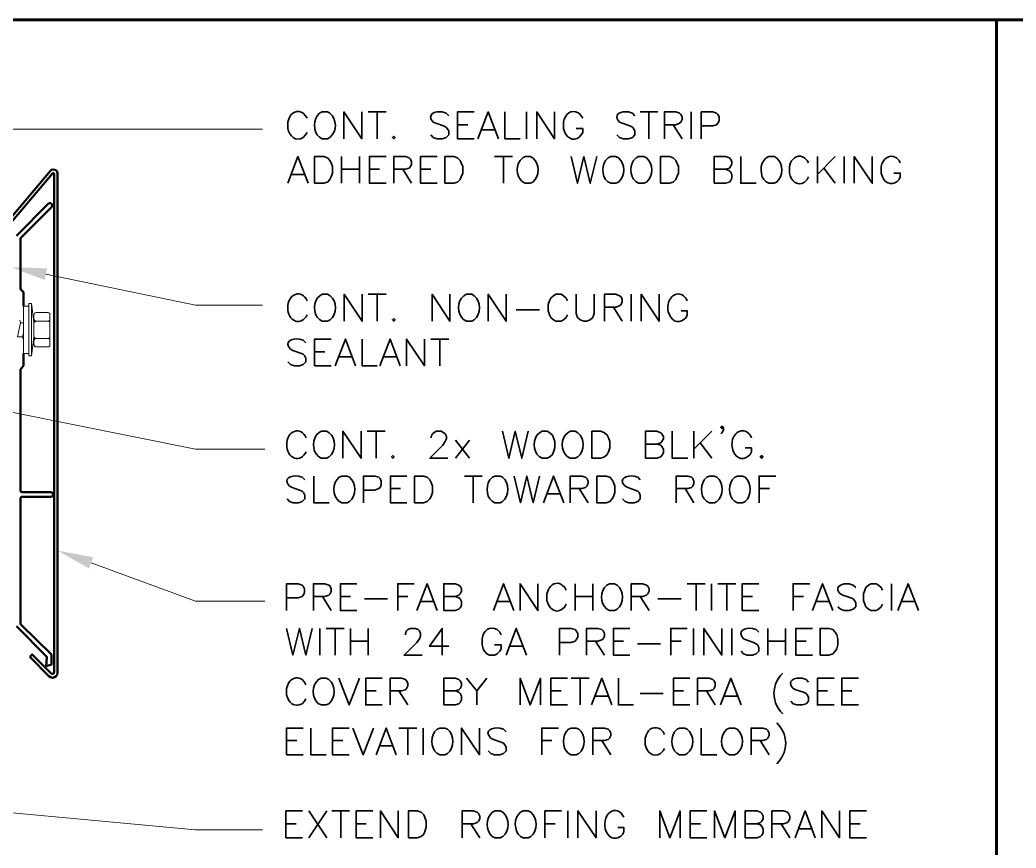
# Model space of a CAD drawing. Header units: inches. Extents: x 5 to 516, y -193 to 129.
# Drawn here: x 100.1 to 104.749, y -166.049 to -162.186 of the extents above; entities that cross this region are included whole.
import ezdxf

# ---------------------------------------------------------------- set-up
doc = ezdxf.new("R2010")
doc.units = ezdxf.units.IN
doc.header["$MEASUREMENT"] = 0
doc.layers.add('PDF8_Geometry', color=7, linetype='Continuous')
doc.layers.add('PDF8_Solid Fills', color=7, linetype='Continuous')

msp = doc.modelspace()

# ---------------------------------------------------------------- linework, layer by layer
at = {"layer": 'PDF8_Geometry', "lineweight": 60}
for points in [[(116.5799627, -192.1857845), (116.5799627, -162.1857821), (71.5799591, -162.1857821), (71.5799591, -192.1857845)], [(104.6577398, -169.6924491), (104.6577398, -162.1857821)]]:
    msp.add_lwpolyline(points, dxfattribs=at)
at = {"layer": 'PDF8_Geometry', "lineweight": 35}
for points in [[(101.4399616, -162.6446693), (101.4332949, -162.6324471), (101.4221838, -162.6202249, 0.508478841), (101.3566282, -162.6446693), (101.3499616, -162.6624471), (101.3499616, -162.6924471)], [(103.6610729, -165.2324471), (103.6499618, -165.2446693, 0.369416811), (103.6499618, -165.411336), (103.6610729, -165.4235583)], [(101.4344062, -165.2868928), (101.4277396, -165.2746705), (101.4166285, -165.2624483, 0.508362924), (101.3510729, -165.2868928), (101.3444062, -165.3046705), (101.3444062, -165.3335594)], [(103.6321841, -165.4646701), (103.6432952, -165.4768923, -0.369416811), (103.6432952, -165.643559), (103.6321841, -165.6557812)], [(103.1077394, -165.5191157), (103.1021839, -165.5068935), (103.0899617, -165.4946713, 0.508478841), (103.0244061, -165.5191157), (103.0188505, -165.5368935), (103.0188505, -165.5668935)]]:
    msp.add_lwpolyline(points, format="xyb", dxfattribs=at)
for points in [[(101.5466276, -162.620225), (101.5355165, -162.6146694), (101.511072, -162.6146694), (101.4988498, -162.620225), (101.4877387, -162.6324472)], [(101.6121836, -162.7402255), (101.6121836, -162.61467), (101.6955169, -162.7402255), (101.6955169, -162.61467)], [(101.7255168, -162.6146694), (101.8088502, -162.6146694)], [(101.7677396, -162.6146694), (101.7677396, -162.740225)], [(102.101073, -162.6324465), (102.0888507, -162.6202242), (102.071073, -162.6146687)], [(102.2199613, -162.7402255), (102.1421835, -162.7402255), (102.1421835, -162.61467), (102.2199613, -162.61467)], [(102.2377397, -162.7402255), (102.2855175, -162.61467), (102.3332953, -162.7402255)], [(102.3632947, -162.6146694), (102.3632947, -162.740225), (102.4344058, -162.740225)], [(102.4644062, -162.6146694), (102.4644062, -162.740225)], [(102.5121843, -162.7402255), (102.5121843, -162.61467), (102.5955177, -162.7402255), (102.5955177, -162.61467)], [(102.726628, -162.6446693), (102.7199613, -162.6324471), (102.7088502, -162.6202249)], [(102.9699616, -162.6324465), (102.9588505, -162.6202242), (102.9410727, -162.6146687)], [(102.9944062, -162.6146694), (103.0777395, -162.6146694)], [(103.0355167, -162.6146694), (103.0355167, -162.740225)], [(103.1077394, -162.7402255), (103.1077394, -162.61467), (103.1610728, -162.61467), (103.1788505, -162.6202255), (103.1844061, -162.6268922), (103.1910728, -162.6380033), (103.1910728, -162.6502255), (103.1844061, -162.6624477), (103.1788505, -162.6680033), (103.1610728, -162.67467), (103.1077394, -162.67467)], [(103.2321845, -162.6146694), (103.2321845, -162.740225)], [(103.2799614, -162.7402255), (103.2799614, -162.61467), (103.3332948, -162.61467), (103.3510726, -162.6202255), (103.3577392, -162.6268922), (103.3632948, -162.6380033), (103.3632948, -162.6557811), (103.3577392, -162.6680033), (103.3510726, -162.67467), (103.3332948, -162.6802255), (103.2799614, -162.6802255)], [(102.0288507, -162.6624465), (102.0410729, -162.668002), (102.0766285, -162.6802242), (102.0888507, -162.6857798), (102.0944063, -162.6924465), (102.101073, -162.7035576), (102.101073, -162.7213354), (102.0888507, -162.7335576), (102.071073, -162.7402243), (102.0477396, -162.7402243), (102.0288507, -162.7335576), (102.0177396, -162.7213354)], [(102.1421835, -162.6746692), (102.1899613, -162.6746692)], [(102.636628, -162.6624471), (102.636628, -162.6924471), (102.6432946, -162.7102249)], [(102.8988505, -162.6624465), (102.9110727, -162.668002), (102.9466283, -162.6802242), (102.9588505, -162.6857798), (102.964406, -162.6924465), (102.9699616, -162.7035576), (102.9699616, -162.7213354), (102.9588505, -162.7335576), (102.9410727, -162.7402243), (102.9166283, -162.7402243), (102.8988505, -162.7335576), (102.8866283, -162.7213354)], [(103.1488511, -162.6746692), (103.1910734, -162.7402248)], [(101.4221838, -162.7335582), (101.4332949, -162.721336), (101.4399616, -162.7102249)], [(102.2555168, -162.6980028), (102.3155168, -162.6980028)], [(102.7199613, -162.721336), (102.726628, -162.7102249), (102.726628, -162.6924471), (102.696628, -162.6924471)], [(101.511072, -162.740225), (101.5355165, -162.740225), (101.5466276, -162.7335583)], [(101.3499618, -162.9480028), (101.3977396, -162.8235583), (101.4455174, -162.9480028)], [(101.6010729, -162.8235589), (101.6010729, -162.9480033)], [(101.6844063, -162.8235589), (101.6844063, -162.9480033)], [(101.8088499, -162.9480028), (101.7310722, -162.9480028), (101.7310722, -162.8235583), (101.8088499, -162.8235583)], [(101.8444054, -162.9480028), (101.8444054, -162.8235583), (101.8988499, -162.8235583), (101.9166276, -162.8291139), (101.9221832, -162.8346694), (101.9277387, -162.8468917), (101.9277387, -162.8591139), (101.9221832, -162.870225), (101.9166276, -162.8768917), (101.8988499, -162.8824472), (101.8444054, -162.8824472)], [(102.0477393, -162.9480028), (101.9699615, -162.9480028), (101.9699615, -162.8235583), (102.0477393, -162.8235583)], [(102.3155177, -162.8235589), (102.3988511, -162.8235589)], [(102.3566283, -162.8235589), (102.3566283, -162.9480033)], [(102.4944054, -162.8291144), (102.4821831, -162.8235589), (102.4577387, -162.8235589), (102.4466276, -162.8291144), (102.4344054, -162.8413366)], [(102.6721835, -162.8235589), (102.7021835, -162.9480033), (102.7321835, -162.8235589), (102.7621835, -162.9480033), (102.7921835, -162.8235589)], [(102.893295, -162.8291144), (102.8810727, -162.8235589), (102.8577394, -162.8235589), (102.8455172, -162.8291144), (102.833295, -162.8413366)], [(103.0244065, -162.8291144), (103.0121842, -162.8235589), (102.9877398, -162.8235589), (102.9766287, -162.8291144), (102.9644064, -162.8413366)], [(103.3399613, -162.9480028), (103.3399613, -162.8235583), (103.3932946, -162.8235583), (103.4110724, -162.8291139), (103.4166279, -162.8346694), (103.4232946, -162.8468917), (103.4232946, -162.8591139), (103.4166279, -162.870225), (103.4110724, -162.8768917), (103.3932946, -162.8824472), (103.3399613, -162.8824472)], [(103.4644063, -162.8235589), (103.4644063, -162.9480033), (103.5366285, -162.9480033)], [(103.6310733, -162.8291144), (103.6199622, -162.8235589), (103.5955177, -162.8235589), (103.5832955, -162.8291144), (103.5721844, -162.8413366)], [(103.6966281, -162.8524488), (103.6910726, -162.8702266), (103.6910726, -162.9002266)], [(103.7799615, -162.8524488), (103.7744059, -162.8413377), (103.7621837, -162.8291155)], [(103.8221842, -162.8235589), (103.8221842, -162.9480033)], [(103.9055176, -162.8235589), (103.8221842, -162.9068922)], [(103.9466282, -162.8235589), (103.9466282, -162.9480033)], [(103.9944063, -162.9480028), (103.9944063, -162.8235583), (104.0777396, -162.9480028), (104.0777396, -162.8235583)], [(104.208851, -162.8524488), (104.2032955, -162.8413377), (104.1910733, -162.8291155)], [(101.3688499, -162.9068922), (101.4277388, -162.9068922)], [(101.6010729, -162.8824465), (101.6844063, -162.8824465)], [(101.7310722, -162.8824465), (101.7788499, -162.8824465)], [(101.8866282, -162.8824465), (101.9277393, -162.948002)], [(101.9699615, -162.8824465), (102.0177393, -162.8824465)], [(103.3932947, -162.8824465), (103.4110725, -162.8891132), (103.416628, -162.8946687), (103.4232947, -162.9068909), (103.4232947, -162.9246687), (103.416628, -162.9357798), (103.4110725, -162.9424465), (103.3932947, -162.948002), (103.3399614, -162.948002)], [(103.8521842, -162.8768923), (103.9055175, -162.9480034)], [(104.1199621, -162.8702266), (104.1199621, -162.9002266), (104.1255177, -162.9180044)], [(104.2032955, -162.9302266), (104.208851, -162.9180044), (104.208851, -162.9002266), (104.178851, -162.9002266)], [(102.4577387, -162.9480033), (102.4821831, -162.9480033), (102.4944054, -162.9424478)], [(102.8577394, -162.9480033), (102.8810727, -162.9480033), (102.893295, -162.9424478)], [(102.9877398, -162.9480033), (103.0121842, -162.9480033), (103.0244065, -162.9424478)], [(103.5955177, -162.9480033), (103.6199622, -162.9480033), (103.6310733, -162.9424478)], [(103.7621837, -162.9424488), (103.7744059, -162.9302266), (103.7799615, -162.9180044)], [(101.5477387, -163.4724465), (101.5355165, -163.4657799), (101.511072, -163.4657799), (101.4999609, -163.4724465), (101.4877387, -163.4835576)], [(101.6132946, -163.591336), (101.6132946, -163.4657804), (101.696628, -163.591336), (101.696628, -163.4657804)], [(101.7255168, -163.4657799), (101.8088502, -163.4657799)], [(101.7677396, -163.4657799), (101.7677396, -163.5913354)], [(102.0232949, -163.591336), (102.0232949, -163.4657804), (102.1066283, -163.591336), (102.1066283, -163.4657804)], [(102.2199619, -163.4724465), (102.2088507, -163.4657799), (102.1844063, -163.4657799), (102.1721841, -163.4724465), (102.161073, -163.4835576)], [(102.2855167, -163.591336), (102.2855167, -163.4657804), (102.36885, -163.591336), (102.36885, -163.4657804)], [(102.6555175, -163.495782), (102.6488508, -163.4835598), (102.6366286, -163.4724487), (102.6255175, -163.465782), (102.601073, -163.465782), (102.5899619, -163.4724487), (102.5777397, -163.4835598), (102.5721841, -163.495782), (102.5655175, -163.5135598), (102.5655175, -163.5435598), (102.5721841, -163.5613376), (102.5777397, -163.5735598), (102.5899619, -163.5846709), (102.601073, -163.5913376), (102.6255175, -163.5913376), (102.6366286, -163.5846709), (102.6488508, -163.5735598), (102.6555175, -163.5613376)], [(102.6966281, -163.4657799), (102.6966281, -163.5557799), (102.7021836, -163.5735577), (102.7144058, -163.5846688), (102.7321836, -163.5913354), (102.7444058, -163.5913354), (102.7621836, -163.5846688), (102.7744058, -163.5735577), (102.7799614, -163.5557799), (102.7799614, -163.4657799)], [(102.8277395, -163.591336), (102.8277395, -163.4657804), (102.8810728, -163.4657804), (102.8988506, -163.4724471), (102.9055173, -163.4780026), (102.9110728, -163.4902249), (102.9110728, -163.501336), (102.9055173, -163.5135582), (102.8988506, -163.5191137), (102.8810728, -163.5257804), (102.8277395, -163.5257804)], [(102.9532945, -163.4657799), (102.9532945, -163.5913354)], [(102.9999615, -163.591336), (102.9999615, -163.4657804), (103.0832948, -163.591336), (103.0832948, -163.4657804)], [(102.4166281, -163.5380025), (102.5244059, -163.5380025)], [(102.8699611, -163.525782), (102.9110723, -163.5913375)], [(103.2088507, -163.5735598), (103.2144063, -163.5613376), (103.2144063, -163.5435598), (103.1855174, -163.5435598)], [(101.511072, -163.5913354), (101.5355165, -163.5913354), (101.5477387, -163.5846688)], [(102.1844063, -163.5913354), (102.2088507, -163.5913354), (102.2199619, -163.5846688)], [(101.4344062, -163.6924486), (101.422184, -163.6802264), (101.4044062, -163.6746709)], [(101.5532946, -163.7991132), (101.4755168, -163.7991132), (101.4755168, -163.6746688), (101.5532946, -163.6746688)], [(101.571073, -163.7991132), (101.6188508, -163.6746688), (101.6666286, -163.7991132)], [(101.696628, -163.6746693), (101.696628, -163.7991138), (101.7677391, -163.7991138)], [(101.7799613, -163.7991132), (101.8277391, -163.6746688), (101.8744058, -163.7991132)], [(101.9044064, -163.7991132), (101.9044064, -163.6746688), (101.9877397, -163.7991132), (101.9877397, -163.6746688)], [(102.0177396, -163.6746693), (102.101073, -163.6746693)], [(102.0599613, -163.6746693), (102.0599613, -163.7991138)], [(101.362184, -163.7224486), (101.3744062, -163.7280042), (101.4099618, -163.7402264), (101.422184, -163.745782), (101.4277396, -163.7513375), (101.4344062, -163.7635597), (101.4344062, -163.7813375), (101.422184, -163.7935598), (101.4044062, -163.7991153), (101.3810729, -163.7991153), (101.362184, -163.7935598), (101.3510729, -163.7813375)], [(101.4755168, -163.7335592), (101.5232946, -163.7335592)], [(101.5888501, -163.7580027), (101.6488501, -163.7580027)], [(101.7977395, -163.7580027), (101.8566284, -163.7580027)], [(101.5432945, -164.1113355), (101.5310722, -164.1046688), (101.5066278, -164.1046688), (101.4955167, -164.1113355), (101.4832944, -164.1224466)], [(101.6077393, -164.2302249), (101.6077393, -164.1046693), (101.6921838, -164.2302249), (101.6921838, -164.1046693)], [(101.7210726, -164.1046688), (101.8044059, -164.1046688)], [(101.7632942, -164.1046688), (101.7632942, -164.2302244)], [(102.0188507, -164.134671), (102.0188507, -164.1291154), (102.0255173, -164.1168932), (102.0310729, -164.1113376), (102.0432951, -164.104671), (102.0666285, -164.104671), (102.0788507, -164.1113376), (102.0844062, -164.1168932), (102.0910729, -164.1291154), (102.0910729, -164.1402265), (102.0844062, -164.1524488), (102.0732951, -164.1702265), (102.0132951, -164.2302265), (102.0966285, -164.2302265)], [(102.352184, -164.1046688), (102.382184, -164.2302244), (102.412184, -164.1046688), (102.442184, -164.2302244), (102.472184, -164.1046688)], [(102.53774, -164.2302244), (102.5610733, -164.2302244), (102.5732955, -164.2235577), (102.5855178, -164.2124466), (102.5910733, -164.2002244), (102.5966289, -164.1824466), (102.5966289, -164.1524466), (102.5910733, -164.1346688), (102.5855178, -164.1224466), (102.5732955, -164.1113355), (102.5610733, -164.1046688), (102.53774, -164.1046688), (102.5255177, -164.1113355), (102.5132955, -164.1224466)], [(102.7044058, -164.1113355), (102.6921836, -164.1046688), (102.6688503, -164.1046688), (102.6566281, -164.1113355), (102.6444058, -164.1224466)], [(103.0199618, -164.2302249), (103.0199618, -164.1046693), (103.0732952, -164.1046693), (103.0910729, -164.111336), (103.0966285, -164.1168916), (103.1032952, -164.1291138), (103.1032952, -164.1402249), (103.0966285, -164.1524471), (103.0910729, -164.1580027), (103.0732952, -164.1646694), (103.0199618, -164.1646694)], [(103.1444057, -164.1046688), (103.1444057, -164.2302244), (103.216628, -164.2302244)], [(103.3299617, -164.1046688), (103.2455172, -164.1880021)], [(103.2455173, -164.1046688), (103.2455173, -164.2302244)], [(103.3832951, -164.0868918), (103.3766284, -164.0924473), (103.3710729, -164.0868918), (103.3766284, -164.0813362), (103.3832951, -164.0868918), (103.3832951, -164.099114), (103.3766284, -164.1113362), (103.3710729, -164.1168918)], [(102.1977391, -164.1468916), (102.1321835, -164.2302249)], [(102.1321839, -164.1468916), (102.1977395, -164.2302249)], [(103.0732953, -164.1646709), (103.091073, -164.1702264), (103.0966286, -164.175782), (103.1032953, -164.1880042), (103.1032953, -164.205782), (103.0966286, -164.2180042), (103.091073, -164.2235598), (103.0732953, -164.2302265), (103.0199619, -164.2302265)], [(103.2755172, -164.1580045), (103.3299616, -164.2302267)], [(103.5077399, -164.2124488), (103.5144065, -164.2002265), (103.5144065, -164.1824488), (103.4844065, -164.1824488)], [(101.5066278, -164.2302244), (101.5310722, -164.2302244), (101.5432945, -164.2235577)], [(102.6688503, -164.2302244), (102.6921836, -164.2302244), (102.7044058, -164.2235577)], [(101.4299608, -164.3313376), (101.4177386, -164.3191153), (101.3999608, -164.3135598)], [(101.4710725, -164.3135583), (101.4710725, -164.4380027), (101.5432948, -164.4380027)], [(101.6377395, -164.3191138), (101.6266284, -164.3135583), (101.602184, -164.3135583), (101.5899618, -164.3191138), (101.5788506, -164.331336)], [(101.7032944, -164.4380022), (101.7032944, -164.3135577), (101.7566277, -164.3135577), (101.7755166, -164.3191133), (101.7810722, -164.3246688), (101.7866277, -164.336891), (101.7866277, -164.3546688), (101.7810722, -164.366891), (101.7755166, -164.3724466), (101.7566277, -164.3791133), (101.7032944, -164.3791133)], [(101.9055172, -164.4380022), (101.8288505, -164.4380022), (101.8288505, -164.3135577), (101.9055172, -164.3135577)], [(102.1744056, -164.3135583), (102.2577389, -164.3135583)], [(102.2155173, -164.3135583), (102.2155173, -164.4380027)], [(102.3521832, -164.3191138), (102.3410721, -164.3135583), (102.3166277, -164.3135583), (102.3055166, -164.3191138), (102.2932943, -164.331336)], [(102.4066285, -164.3135583), (102.4366285, -164.4380027), (102.4655174, -164.3135583), (102.4955174, -164.4380027), (102.5255174, -164.3135583)], [(102.5432953, -164.4380022), (102.5910731, -164.3135577), (102.6388509, -164.4380022)], [(102.6688503, -164.4380022), (102.6688503, -164.3135577), (102.7221836, -164.3135577), (102.7399614, -164.3191133), (102.745517, -164.3246688), (102.7521836, -164.336891), (102.7521836, -164.3491133), (102.745517, -164.3613355), (102.7399614, -164.366891), (102.7221836, -164.3724466), (102.6688503, -164.3724466)], [(102.9955172, -164.3313376), (102.9844061, -164.3191153), (102.9666284, -164.3135598)], [(103.1621839, -164.4380022), (103.1621839, -164.3135577), (103.2166284, -164.3135577), (103.2344062, -164.3191133), (103.2399617, -164.3246688), (103.2455173, -164.336891), (103.2455173, -164.3491133), (103.2399617, -164.3613355), (103.2344062, -164.366891), (103.2166284, -164.3724466), (103.1621839, -164.3724466)], [(103.3532955, -164.3191138), (103.3410733, -164.3135583), (103.3177399, -164.3135583), (103.3055177, -164.3191138), (103.2932955, -164.331336)], [(103.4844058, -164.3191138), (103.4721836, -164.3135583), (103.4488503, -164.3135583), (103.436628, -164.3191138), (103.4244058, -164.331336)], [(103.5499618, -164.4380022), (103.5499618, -164.3135577), (103.6277396, -164.3135577)], [(101.3577386, -164.3613376), (101.3699608, -164.3668931), (101.4055164, -164.3791154), (101.4177386, -164.3846709), (101.4232942, -164.3902265), (101.4299608, -164.4024487), (101.4299608, -164.4202265), (101.4177386, -164.4324487), (101.3999608, -164.4380042), (101.3755164, -164.4380042), (101.3577386, -164.4324487), (101.3466275, -164.4202265)], [(101.8288505, -164.3724481), (101.8766283, -164.3724481)], [(102.5610724, -164.3968916), (102.6210724, -164.3968916)], [(102.709962, -164.3724481), (102.7521842, -164.4380037)], [(102.9244061, -164.3613376), (102.9366284, -164.3668931), (102.9721839, -164.3791154), (102.9844061, -164.3846709), (102.9899617, -164.3902265), (102.9955172, -164.4024487), (102.9955172, -164.4202265), (102.9844061, -164.4324487), (102.9666284, -164.4380042), (102.9421839, -164.4380042), (102.9244061, -164.4324487), (102.9121839, -164.4202265)], [(103.2044067, -164.3724481), (103.2455178, -164.4380037)], [(103.5499618, -164.3724481), (103.5977396, -164.3724481)], [(101.602184, -164.4380027), (101.6266284, -164.4380027), (101.6377395, -164.4324472)], [(102.3166277, -164.4380027), (102.3410721, -164.4380027), (102.3521832, -164.4324472)], [(103.3177399, -164.4380027), (103.3410733, -164.4380027), (103.3532955, -164.4324472)], [(103.4488503, -164.4380027), (103.4721836, -164.4380027), (103.4844058, -164.4324472)], [(101.3444054, -164.9413365), (101.3444054, -164.815781), (101.3988498, -164.815781), (101.4166276, -164.8224476), (101.4221832, -164.8280032), (101.4277387, -164.8402254), (101.4277387, -164.8580032), (101.4221832, -164.8691143), (101.4166276, -164.875781), (101.3988498, -164.8813365), (101.3444054, -164.8813365)], [(101.4699615, -164.9413365), (101.4699615, -164.815781), (101.5232948, -164.815781), (101.5410726, -164.8224476), (101.5477393, -164.8280032), (101.5532948, -164.8402254), (101.5532948, -164.8513365), (101.5477393, -164.8635588), (101.5410726, -164.8691143), (101.5232948, -164.875781), (101.4699615, -164.875781)], [(101.6721843, -164.9413365), (101.5955176, -164.9413365), (101.5955176, -164.815781), (101.6721843, -164.815781)], [(101.8632947, -164.9413365), (101.8632947, -164.815781), (101.9399613, -164.815781)], [(101.9521833, -164.9413365), (101.9999611, -164.815781), (102.0477389, -164.9413365)], [(102.0777394, -164.9413365), (102.0777394, -164.815781), (102.1310728, -164.815781), (102.1488506, -164.8224476), (102.1544061, -164.8280032), (102.1610728, -164.8402254), (102.1610728, -164.8513365), (102.1544061, -164.8635588), (102.1488506, -164.8691143), (102.1310728, -164.875781), (102.0777394, -164.875781)], [(102.3099613, -164.9413365), (102.3577391, -164.815781), (102.4055168, -164.9413365)], [(102.4344063, -164.9413365), (102.4344063, -164.815781), (102.5177397, -164.9413365), (102.5177397, -164.815781)], [(102.6910727, -164.8157804), (102.6910727, -164.941336)], [(102.7744061, -164.8157804), (102.7744061, -164.941336)], [(102.8877396, -164.8224471), (102.8755174, -164.8157804), (102.8521841, -164.8157804), (102.8399619, -164.8224471), (102.8277396, -164.8335582)], [(102.9532945, -164.9413365), (102.9532945, -164.815781), (103.0066278, -164.815781), (103.0244056, -164.8224476), (103.0299611, -164.8280032), (103.0366278, -164.8402254), (103.0366278, -164.8513365), (103.0299611, -164.8635588), (103.0244056, -164.8691143), (103.0066278, -164.875781), (102.9532945, -164.875781)], [(103.2144063, -164.8157804), (103.2988507, -164.8157804)], [(103.2566279, -164.8157804), (103.2566279, -164.941336)], [(103.3277395, -164.8157804), (103.3277395, -164.941336)], [(103.3577395, -164.8157804), (103.4410728, -164.8157804)], [(103.3999611, -164.8157804), (103.3999611, -164.941336)], [(103.5488505, -164.9413365), (103.4710727, -164.9413365), (103.4710727, -164.815781), (103.5488505, -164.815781)], [(103.708851, -164.9413365), (103.708851, -164.815781), (103.7866288, -164.815781)], [(103.7988507, -164.9413365), (103.8466285, -164.815781), (103.8944063, -164.9413365)], [(104.0010727, -164.8335597), (103.9888504, -164.8224486), (103.9710727, -164.815782), (103.9477393, -164.815782), (103.9299615, -164.8224486), (103.9177393, -164.8335597), (103.9177393, -164.845782), (103.9232949, -164.8580042), (103.9299615, -164.8635597), (103.9410726, -164.8691153), (103.9777393, -164.8813375), (103.9888504, -164.8868931), (103.9955171, -164.8935597), (104.0010727, -164.905782), (104.0010727, -164.9235598), (103.9888504, -164.9346709), (103.9710727, -164.9413375), (103.9477393, -164.9413375), (103.9299615, -164.9346709), (103.9177393, -164.9235598)], [(104.1266288, -164.8457803), (104.1199621, -164.8335581), (104.1077399, -164.822447), (104.0966288, -164.8157803), (104.0721843, -164.8157803), (104.0610732, -164.822447), (104.048851, -164.8335581), (104.0432954, -164.8457803), (104.0366288, -164.8635581), (104.0366288, -164.8935581), (104.0432954, -164.9113359), (104.048851, -164.9235581), (104.0610732, -164.9346692), (104.0721843, -164.9413359), (104.0966288, -164.9413359), (104.1077399, -164.9346692), (104.1199621, -164.9235581), (104.1266288, -164.9113359)], [(104.1677393, -164.8157804), (104.1677393, -164.941336)], [(104.1977392, -164.9413365), (104.245517, -164.815781), (104.2932948, -164.9413365)], [(102.5655178, -164.8457803), (102.5599622, -164.8635581), (102.5599622, -164.8935581)], [(102.6488511, -164.8457803), (102.6432955, -164.8335581), (102.6310733, -164.822447)], [(101.5121842, -164.8757825), (101.5532954, -164.9413381)], [(101.5955176, -164.8757825), (101.6421843, -164.8757825)], [(101.7077386, -164.8868932), (101.8155164, -164.8868932)], [(101.8632947, -164.8757825), (101.9110724, -164.8757825)], [(101.9699615, -164.8991138), (102.0299615, -164.8991138)], [(102.1310729, -164.8757825), (102.1488506, -164.8813381), (102.1544062, -164.8868936), (102.1610729, -164.8991158), (102.1610729, -164.9168936), (102.1544062, -164.9291158), (102.1488506, -164.9346714), (102.1310729, -164.9413381), (102.0777395, -164.9413381)], [(102.3277395, -164.8991138), (102.3866284, -164.8991138)], [(102.6310733, -164.9346692), (102.6432955, -164.9235581), (102.6488511, -164.9113359)], [(102.6910727, -164.8757825), (102.7744061, -164.8757825)], [(102.9944062, -164.8757825), (103.0366284, -164.9413381)], [(103.0777395, -164.8868932), (103.1855173, -164.8868932)], [(103.4710727, -164.8757825), (103.5188505, -164.8757825)], [(103.708851, -164.8757825), (103.7566288, -164.8757825)], [(103.8166278, -164.8991138), (103.8755167, -164.8991138)], [(104.2155174, -164.8991138), (104.2755174, -164.8991138)], [(102.8521841, -164.941336), (102.8755174, -164.941336), (102.8877396, -164.9346693)], [(101.3444054, -165.0246699), (101.3744054, -165.1491143), (101.4044054, -165.0246699), (101.4344054, -165.1491143), (101.4644054, -165.0246699)], [(101.4999614, -165.0246699), (101.4999614, -165.1491143)], [(101.5299613, -165.0246699), (101.6132946, -165.0246699)], [(101.571073, -165.0246699), (101.571073, -165.1491143)], [(101.6421835, -165.0246699), (101.6421835, -165.1491143)], [(101.7255168, -165.0246699), (101.7255168, -165.1491143)], [(101.898851, -165.0546698), (101.898851, -165.0480031), (101.9044066, -165.0357809), (101.9110733, -165.0302253), (101.9221844, -165.0246698), (101.9466288, -165.0246698), (101.958851, -165.0302253), (101.9644066, -165.0357809), (101.9699621, -165.0480031), (101.9699621, -165.0602253), (101.9644066, -165.0724476), (101.9521844, -165.0902253), (101.8932955, -165.1491142), (101.9766288, -165.1491142)], [(102.071073, -165.1491143), (102.071073, -165.0246699), (102.0121841, -165.1080032), (102.101073, -165.1080032)], [(102.3455176, -165.0546698), (102.3399621, -165.0424476), (102.3277399, -165.0302253)], [(102.36885, -165.1491138), (102.4166278, -165.0246693), (102.4644056, -165.1491138)], [(102.61885, -165.1491138), (102.61885, -165.0246693), (102.6732945, -165.0246693), (102.6910723, -165.0302249), (102.6966278, -165.0357804), (102.7032945, -165.0480027), (102.7032945, -165.0657804), (102.6966278, -165.0780027), (102.6910723, -165.0835582), (102.6732945, -165.0902249), (102.61885, -165.0902249)], [(102.7444062, -165.1491138), (102.7444062, -165.0246693), (102.7977395, -165.0246693), (102.8155173, -165.0302249), (102.8221839, -165.0357804), (102.8277395, -165.0480027), (102.8277395, -165.0602249), (102.8221839, -165.0724471), (102.8155173, -165.0780027), (102.7977395, -165.0835582), (102.7444062, -165.0835582)], [(102.9466278, -165.1491138), (102.8699611, -165.1491138), (102.8699611, -165.0246693), (102.9466278, -165.0246693)], [(103.1377393, -165.1491138), (103.1377393, -165.0246693), (103.214406, -165.0246693)], [(103.2444062, -165.0246699), (103.2444062, -165.1491143)], [(103.2921843, -165.1491138), (103.2921843, -165.0246693), (103.3755176, -165.1491138), (103.3755176, -165.0246693)], [(103.4232946, -165.0246699), (103.4232946, -165.1491143)], [(103.5488507, -165.0424492), (103.5366285, -165.030227), (103.5188507, -165.0246714)], [(103.5899613, -165.0246699), (103.5899613, -165.1491143)], [(103.6732946, -165.0246699), (103.6732946, -165.1491143)], [(103.7988505, -165.1491138), (103.7210727, -165.1491138), (103.7210727, -165.0246693), (103.7988505, -165.0246693)], [(101.6421835, -165.0835598), (101.7255168, -165.0835598)], [(102.2566287, -165.0724476), (102.2566287, -165.1013365), (102.2621843, -165.1202253), (102.2677399, -165.1313365), (102.2799621, -165.1435587), (102.2921843, -165.1491142), (102.3155176, -165.1491142), (102.3277399, -165.1435587), (102.3399621, -165.1313365), (102.3455176, -165.1202253), (102.3455176, -165.1013365), (102.3155176, -165.1013365)], [(102.7866278, -165.0835598), (102.8277389, -165.1491153)], [(102.8699611, -165.0835598), (102.9166278, -165.0835598)], [(102.9821845, -165.0957804), (103.0899622, -165.0957804)], [(103.1377393, -165.0835598), (103.1855171, -165.0835598)], [(103.4766285, -165.0724492), (103.4888507, -165.0780047), (103.5244063, -165.090227), (103.5366285, -165.0957825), (103.542184, -165.1013381), (103.5488507, -165.1135603), (103.5488507, -165.1313381), (103.5366285, -165.1435603), (103.5188507, -165.1491159), (103.4944063, -165.1491159), (103.4766285, -165.1435603), (103.4655174, -165.1313381)], [(103.5899613, -165.0835598), (103.6732946, -165.0835598)], [(103.7210727, -165.0835598), (103.7688505, -165.0835598)], [(102.3866282, -165.1080032), (102.4466282, -165.1080032)], [(101.5410723, -165.2624484), (101.5299612, -165.2568928), (101.5055167, -165.2568928), (101.4932945, -165.2624484), (101.4821834, -165.2746706)], [(101.5888501, -165.2568928), (101.6366278, -165.3813373), (101.6844056, -165.2568928)], [(101.7910728, -165.3813368), (101.7144062, -165.3813368), (101.7144062, -165.2568923), (101.7910728, -165.2568923)], [(101.8277394, -165.3813368), (101.8277394, -165.2568923), (101.8810728, -165.2568923), (101.8988505, -165.2624479), (101.9044061, -165.2691145), (101.9110728, -165.2802256), (101.9110728, -165.2924479), (101.9044061, -165.3046701), (101.8988505, -165.3102256), (101.8810728, -165.3157812), (101.8277394, -165.3157812)], [(102.0777394, -165.3813368), (102.0777394, -165.2568923), (102.1310728, -165.2568923), (102.1488506, -165.2624479), (102.1544061, -165.2691145), (102.1610728, -165.2802256), (102.1610728, -165.2924479), (102.1544061, -165.3046701), (102.1488506, -165.3102256), (102.1310728, -165.3157812), (102.0777394, -165.3157812)], [(102.1844063, -165.2568928), (102.2321841, -165.3157817), (102.2321841, -165.3813373)], [(102.2799614, -165.2568928), (102.2321836, -165.3157817)], [(102.4344063, -165.3813368), (102.4344063, -165.2568923), (102.4821841, -165.3813368), (102.5299619, -165.2568923), (102.5299619, -165.3813368)], [(102.6555173, -165.3813368), (102.5777395, -165.3813368), (102.5777395, -165.2568923), (102.6555173, -165.2568923)], [(102.6732945, -165.2568928), (102.7566279, -165.2568928)], [(102.7144062, -165.2568928), (102.7144062, -165.3813373)], [(102.7677397, -165.3813368), (102.8155175, -165.2568923), (102.8632952, -165.3813368)], [(102.8932947, -165.2568928), (102.8932947, -165.3813373), (102.9644058, -165.3813373)], [(103.2266277, -165.3813368), (103.1499611, -165.3813368), (103.1499611, -165.2568923), (103.2266277, -165.2568923)], [(103.2621844, -165.3813368), (103.2621844, -165.2568923), (103.3166288, -165.2568923), (103.3344066, -165.2624479), (103.3399622, -165.2691145), (103.3455177, -165.2802256), (103.3455177, -165.2924479), (103.3399622, -165.3046701), (103.3344066, -165.3102256), (103.3166288, -165.3157812), (103.2621844, -165.3157812)], [(103.3699612, -165.3813368), (103.417739, -165.2568923), (103.4655167, -165.3813368)], [(103.7810725, -165.2746699), (103.7688503, -165.2624477), (103.7510725, -165.2568921)], [(103.899962, -165.3813368), (103.8221842, -165.3813368), (103.8221842, -165.2568923), (103.899962, -165.2568923)], [(104.0132953, -165.3813368), (103.9355175, -165.3813368), (103.9355175, -165.2568923), (104.0132953, -165.2568923)], [(101.7144062, -165.3157805), (101.7621839, -165.3157805)], [(101.86885, -165.3157805), (101.9110722, -165.381336)], [(102.1310729, -165.3157805), (102.1488506, -165.3224471), (102.1544062, -165.3280027), (102.1610729, -165.3402249), (102.1610729, -165.3580027), (102.1544062, -165.3702249), (102.1488506, -165.3757805), (102.1310729, -165.381336), (102.0777395, -165.381336)], [(102.5777395, -165.3157805), (102.6255173, -165.3157805)], [(102.9944062, -165.3280033), (103.102184, -165.3280033)], [(103.1499611, -165.3157805), (103.1966277, -165.3157805)], [(103.304406, -165.3157805), (103.3455171, -165.381336)], [(103.7088503, -165.3046699), (103.7210725, -165.3102255), (103.7566281, -165.3224477), (103.7688503, -165.3280032), (103.7744059, -165.3335588), (103.7810725, -165.345781), (103.7810725, -165.3635588), (103.7688503, -165.375781), (103.7510725, -165.3813366), (103.7266281, -165.3813366), (103.7088503, -165.375781), (103.6977392, -165.3635588)], [(103.8221842, -165.3157805), (103.869962, -165.3157805)], [(103.9355175, -165.3157805), (103.9832953, -165.3157805)], [(101.4166285, -165.3757816), (101.4277396, -165.3635594), (101.4344062, -165.3524483)], [(101.5055167, -165.3813373), (101.5299612, -165.3813373), (101.5410723, -165.3757817)], [(102.7866278, -165.3402262), (102.8455167, -165.3402262)], [(103.3877394, -165.3402262), (103.4477394, -165.3402262)], [(101.4221832, -165.6135597), (101.3444054, -165.6135597), (101.3444054, -165.4891153), (101.4221832, -165.4891153)], [(101.4577386, -165.4891135), (101.4577386, -165.613558), (101.5299608, -165.613558)], [(101.6366279, -165.6135597), (101.5588501, -165.6135597), (101.5588501, -165.4891153), (101.6366279, -165.4891153)], [(101.6544063, -165.4891135), (101.7021841, -165.613558), (101.7499619, -165.4891135)], [(101.7621843, -165.6135597), (101.809962, -165.4891153), (101.8566287, -165.6135597)], [(101.86885, -165.4891135), (101.9521833, -165.4891135)], [(101.9110728, -165.4891135), (101.9110728, -165.613558)], [(101.9821844, -165.4891135), (101.9821844, -165.613558)], [(102.0955168, -165.4946691), (102.0832946, -165.4891135), (102.0599613, -165.4891135), (102.047739, -165.4946691), (102.0355168, -165.5068913)], [(102.1610728, -165.6135597), (102.1610728, -165.4891153), (102.2444061, -165.6135597), (102.2444061, -165.4891153)], [(102.36885, -165.5068929), (102.3577389, -165.4946706), (102.3399611, -165.4891151)], [(102.5355167, -165.6135597), (102.5355167, -165.4891153), (102.6132945, -165.4891153)], [(102.7088501, -165.4946691), (102.6966279, -165.4891135), (102.6732945, -165.4891135), (102.6610723, -165.4946691), (102.6488501, -165.5068913)], [(102.7744061, -165.6135597), (102.7744061, -165.4891153), (102.8277394, -165.4891153), (102.8455172, -165.4946708), (102.8521839, -165.5013375), (102.8577394, -165.5124486), (102.8577394, -165.5246708), (102.8521839, -165.536893), (102.8455172, -165.5424486), (102.8277394, -165.5480042), (102.7744061, -165.5480042)], [(103.2144066, -165.4946691), (103.2032955, -165.4891135), (103.178851, -165.4891135), (103.1677399, -165.4946691), (103.1555177, -165.5068913)], [(103.2799614, -165.4891135), (103.2799614, -165.613558), (103.3521837, -165.613558)], [(103.4477395, -165.4946691), (103.4355173, -165.4891135), (103.4110729, -165.4891135), (103.3999618, -165.4946691), (103.3877395, -165.5068913)], [(103.5121844, -165.6135597), (103.5121844, -165.4891153), (103.5666289, -165.4891153), (103.5844066, -165.4946708), (103.5899622, -165.5013375), (103.5966289, -165.5124486), (103.5966289, -165.5246708), (103.5899622, -165.536893), (103.5844066, -165.5424486), (103.5666289, -165.5480042), (103.5121844, -165.5480042)], [(101.3444054, -165.5480034), (101.3921831, -165.5480034)], [(101.5588501, -165.5480034), (101.6066279, -165.5480034)], [(102.2977389, -165.5368929), (102.3099611, -165.5424484), (102.3455167, -165.5546706), (102.3577389, -165.5602262), (102.3632945, -165.5668929), (102.36885, -165.578004), (102.36885, -165.5957818), (102.3577389, -165.608004), (102.3399611, -165.6135595), (102.3155167, -165.6135595), (102.2977389, -165.608004), (102.2855167, -165.5957818)], [(102.5355167, -165.5480034), (102.5832945, -165.5480034)], [(102.8155178, -165.5480034), (102.85774, -165.613559)], [(103.554406, -165.5480034), (103.5966283, -165.613559)], [(101.7799613, -165.5724469), (101.8388502, -165.5724469)], [(102.0599613, -165.613558), (102.0832946, -165.613558), (102.0955168, -165.6080024)], [(102.6732945, -165.613558), (102.6966279, -165.613558), (102.7088501, -165.6080024)], [(103.0899617, -165.6080046), (103.1021839, -165.5957824), (103.1077394, -165.5846713)], [(103.178851, -165.613558), (103.2032955, -165.613558), (103.2144066, -165.6080024)], [(103.4110729, -165.613558), (103.4355173, -165.613558), (103.4477395, -165.6080024)], [(101.41885, -166.0013364), (101.3410722, -166.0013364), (101.3410722, -165.8757809), (101.41885, -165.8757809)], [(101.4488501, -165.8757826), (101.5321834, -166.0013382)], [(101.5321834, -165.8757826), (101.4488501, -166.0013382)], [(101.5555169, -165.8757826), (101.6388503, -165.8757826)], [(101.5977397, -165.8757826), (101.5977397, -166.0013382)], [(101.746628, -166.0013364), (101.6688502, -166.0013364), (101.6688502, -165.8757809), (101.746628, -165.8757809)], [(101.7821835, -166.0013364), (101.7821835, -165.8757809), (101.8655168, -166.0013364), (101.8655168, -165.8757809)], [(102.1632949, -166.0013364), (102.1632949, -165.8757809), (102.2166282, -165.8757809), (102.234406, -165.8824475), (102.2399616, -165.8880031), (102.2466283, -165.9002253), (102.2466283, -165.9124475), (102.2399616, -165.9235587), (102.234406, -165.9302253), (102.2166282, -165.9357809), (102.1632949, -165.9357809)], [(102.3532954, -165.8824493), (102.3421843, -165.8757826), (102.3177399, -165.8757826), (102.3055176, -165.8824493), (102.2944065, -165.8946715)], [(102.4844057, -165.8824493), (102.4721835, -165.8757826), (102.4488502, -165.8757826), (102.4366279, -165.8824493), (102.4255168, -165.8946715)], [(102.5499617, -166.0013364), (102.5499617, -165.8757809), (102.6277395, -165.8757809)], [(102.6577396, -165.8757826), (102.6577396, -166.0013382)], [(102.7044067, -166.0013364), (102.7044067, -165.8757809), (102.7888511, -166.0013364), (102.7888511, -165.8757809)], [(103.086628, -166.0013364), (103.086628, -165.8757809), (103.1332947, -166.0013364), (103.1810725, -165.8757809), (103.1810725, -166.0013364)], [(103.3066279, -166.0013364), (103.2288501, -166.0013364), (103.2288501, -165.8757809), (103.3066279, -165.8757809)], [(103.3421834, -166.0013364), (103.3421834, -165.8757809), (103.3899612, -166.0013364), (103.437739, -165.8757809), (103.437739, -166.0013364)], [(103.4855166, -166.0013364), (103.4855166, -165.8757809), (103.5388499, -165.8757809), (103.5566277, -165.8824475), (103.5621832, -165.8880031), (103.5688499, -165.9002253), (103.5688499, -165.9124475), (103.5621832, -165.9235587), (103.5566277, -165.9302253), (103.5388499, -165.9357809), (103.4855166, -165.9357809)], [(103.6099616, -166.0013364), (103.6099616, -165.8757809), (103.6632949, -165.8757809), (103.6821838, -165.8824475), (103.6877394, -165.8880031), (103.6932949, -165.9002253), (103.6932949, -165.9124475), (103.6877394, -165.9235587), (103.6821838, -165.9302253), (103.6632949, -165.9357809), (103.6099616, -165.9357809)], [(103.7177395, -166.0013364), (103.7655173, -165.8757809), (103.812184, -166.0013364)], [(103.8421834, -166.0013364), (103.8421834, -165.8757809), (103.9255168, -166.0013364), (103.9255168, -165.8757809)], [(104.0510727, -166.0013364), (103.9732949, -166.0013364), (103.9732949, -165.8757809), (104.0510727, -165.8757809)], [(101.3410722, -165.9357824), (101.38885, -165.9357824)], [(101.6688502, -165.9357824), (101.716628, -165.9357824)], [(102.2044066, -165.9357824), (102.2466288, -166.001338)], [(102.5499617, -165.9357824), (102.5977395, -165.9357824)], [(103.2288501, -165.9357824), (103.2766279, -165.9357824)], [(103.53885, -165.9357824), (103.5566278, -165.941338), (103.5621833, -165.9480046), (103.56885, -165.9591158), (103.56885, -165.9780046), (103.5621833, -165.9891158), (103.5566278, -165.9957824), (103.53885, -166.001338), (103.4855167, -166.001338)], [(103.6521832, -165.9357824), (103.6932944, -166.001338)], [(103.9732949, -165.9357824), (104.0210727, -165.9357824)], [(102.9132947, -165.983558), (102.9188503, -165.9713358), (102.9188503, -165.953558), (102.8899614, -165.953558)], [(103.7355166, -165.9591159), (103.7944055, -165.9591159)], [(102.3177399, -166.0013382), (102.3421843, -166.0013382), (102.3532954, -165.9957826)], [(102.4488502, -166.0013382), (102.4721835, -166.0013382), (102.4844057, -165.9957826)]]:
    msp.add_lwpolyline(points, dxfattribs=at)
at = {"layer": 'PDF8_Geometry', "lineweight": 15}
for points in [[(95.672184, -163.4457807), (100.0599622, -162.6946695), (101.2321843, -162.6946695)], [(99.496628, -163.2946689), (100.0599614, -162.6946688), (101.2321837, -162.6946688)], [(100.2210724, -163.3724481), (100.9199614, -163.5157814), (101.2321836, -163.5157814)], [(100.1532945, -163.7535584), (100.1410723, -163.7535584), (100.1410723, -163.5091139)], [(100.1410723, -163.5091148), (100.1532945, -163.5091148)], [(100.1532952, -163.7535584), (100.1532952, -163.5091139)], [(100.1532952, -163.5091148), (100.1655174, -163.5946704)], [(100.1166277, -163.7413354), (100.1166277, -163.5213354), (100.1410722, -163.5213354)], [(100.1655169, -163.6013361), (100.1655169, -163.5613361), (100.1677391, -163.5557805), (100.1710724, -163.5524472), (100.1755169, -163.5513361)], [(100.1755165, -163.5513376), (100.231072, -163.5513376), (100.2355165, -163.5524487), (100.2388498, -163.555782), (100.2399609, -163.5613376)], [(100.2310728, -163.7113372), (100.2355172, -163.710226), (100.2388506, -163.7068927), (100.2399617, -163.7013372), (100.2399617, -163.5613371)], [(100.1032949, -163.5991146), (100.0888505, -163.663559)], [(100.0999617, -163.5868917), (100.1032951, -163.5991139), (100.1166284, -163.5991139)], [(100.1532947, -163.7535585), (100.1655169, -163.6680029), (100.1655169, -163.5946696)], [(100.1655165, -163.581336), (100.1677387, -163.5868915), (100.171072, -163.5902249), (100.1755165, -163.591336), (100.231072, -163.591336), (100.2355165, -163.5924471), (100.2388498, -163.5957804), (100.2399609, -163.601336)], [(100.1655169, -163.6013367), (100.1677391, -163.5957811), (100.1710724, -163.5924478), (100.1755169, -163.5913367)], [(100.2399617, -163.5813375), (100.2388506, -163.5868931), (100.2355172, -163.5902264), (100.2310728, -163.5913375)], [(100.1166277, -163.6457816), (100.1121833, -163.6635594)], [(100.0888499, -163.6635587), (100.1121833, -163.6635587)], [(100.1121835, -163.6635587), (100.1155168, -163.6757809), (100.1166279, -163.6746698)], [(100.1166277, -163.6724472), (100.1155166, -163.6757805)], [(100.1655165, -163.6613372), (100.1677387, -163.6668928), (100.171072, -163.6702261), (100.1755165, -163.6713372), (100.231072, -163.6713372)], [(100.1655165, -163.7013356), (100.1677387, -163.7068912), (100.171072, -163.7102245), (100.1755165, -163.7113356), (100.231072, -163.7113356)], [(100.1655169, -163.6680029), (100.1655169, -163.7013363)], [(100.1655169, -163.681338), (100.1677391, -163.6768935), (100.1710724, -163.6724491), (100.1755169, -163.671338)], [(100.2399617, -163.6613365), (100.2388506, -163.6668921), (100.2355172, -163.6702254), (100.2310728, -163.6713365), (100.2355172, -163.6724476), (100.2388506, -163.6768921), (100.2399617, -163.6813365)], [(100.1166277, -163.7413378), (100.1410722, -163.7413378)], [(99.2077384, -163.8446703), (100.9199608, -164.1880037), (101.2432941, -164.1880037)], [(100.432184, -164.7180044), (100.9199618, -164.8968933), (101.2432952, -164.8968933)], [(95.1666275, -165.4313381), (100.9199612, -165.9646715), (101.2321838, -165.9646715)]]:
    msp.add_lwpolyline(points, dxfattribs=at)
at = {"layer": 'PDF8_Geometry', "lineweight": 35}
for points in [[(101.8444054, -162.7280027), (101.8388499, -162.7335582), (101.8444054, -162.7402249), (101.8510721, -162.7335582)], [(101.4755168, -162.9480028), (101.4755168, -162.8235583), (101.517739, -162.8235583), (101.5355168, -162.8291139), (101.5466279, -162.8413361), (101.5532946, -162.8524472), (101.5588501, -162.870225), (101.5588501, -162.900225), (101.5532946, -162.9180028), (101.5466279, -162.930225), (101.5355168, -162.9424472), (101.517739, -162.9480028)], [(102.0832948, -162.9480028), (102.0832948, -162.8235583), (102.1244059, -162.8235583), (102.1421837, -162.8291139), (102.1544059, -162.8413361), (102.1599614, -162.8524472), (102.1666281, -162.870225), (102.1666281, -162.900225), (102.1599614, -162.9180028), (102.1544059, -162.930225), (102.1421837, -162.9424472), (102.1244059, -162.9480028)], [(103.0899612, -162.9480028), (103.0899612, -162.8235583), (103.1310724, -162.8235583), (103.1488501, -162.8291139), (103.1610724, -162.8413361), (103.1666279, -162.8524472), (103.1732946, -162.870225), (103.1732946, -162.900225), (103.1666279, -162.9180028), (103.1610724, -162.930225), (103.1488501, -162.9424472), (103.1310724, -162.9480028)], [(101.8455176, -163.5791154), (101.8388509, -163.5846709), (101.8455176, -163.5913376), (101.8510732, -163.5846709)], [(102.7699618, -164.2302249), (102.7699618, -164.1046693), (102.8110729, -164.1046693), (102.8288507, -164.111336), (102.8410729, -164.1224471), (102.8466285, -164.1346694), (102.8532951, -164.1524471), (102.8532951, -164.1824471), (102.8466285, -164.2002249), (102.8410729, -164.2124471), (102.8288507, -164.2235582), (102.8110729, -164.2302249)], [(101.8410722, -164.2180043), (101.8344055, -164.2235599), (101.8410722, -164.2302265), (101.8466278, -164.2235599)], [(103.5621835, -164.2180043), (103.5555168, -164.2235599), (103.5621835, -164.2302265), (103.5677391, -164.2235599)], [(101.9421837, -164.4380022), (101.9421837, -164.3135577), (101.9832949, -164.3135577), (102.0010726, -164.3191133), (102.0132949, -164.3313355), (102.0188504, -164.3435577), (102.0255171, -164.3613355), (102.0255171, -164.3902244), (102.0188504, -164.4091133), (102.0132949, -164.4202244), (102.0010726, -164.4324466), (101.9832949, -164.4380022)], [(102.7932953, -164.4380022), (102.7932953, -164.3135577), (102.8355175, -164.3135577), (102.8532953, -164.3191133), (102.8644064, -164.3313355), (102.8710731, -164.3435577), (102.8766287, -164.3613355), (102.8766287, -164.3902244), (102.8710731, -164.4091133), (102.8644064, -164.4202244), (102.8532953, -164.4324466), (102.8355175, -164.4380022)], [(103.834406, -165.1491138), (103.834406, -165.0246693), (103.8755171, -165.0246693), (103.894406, -165.0302249), (103.9055171, -165.0424471), (103.9121838, -165.0546693), (103.9177393, -165.0724471), (103.9177393, -165.101336), (103.9121838, -165.1202249), (103.9055171, -165.131336), (103.894406, -165.1435582), (103.8755171, -165.1491138)], [(101.9132949, -166.0013364), (101.9132949, -165.8757809), (101.954406, -165.8757809), (101.9721838, -165.8824475), (101.984406, -165.8946698), (101.9899616, -165.9057809), (101.9966282, -165.9235587), (101.9966282, -165.9535587), (101.9899616, -165.9713364), (101.984406, -165.9835587), (101.9721838, -165.9957809), (101.954406, -166.0013364)]]:
    msp.add_lwpolyline(points, close=True, dxfattribs=at)
at = {"layer": 'PDF8_Geometry', "lineweight": 50}
for points in [[(100.2755172, -162.9024484), (100.2744061, -162.8946706), (100.2699617, -162.8880039), (100.2621839, -162.8846706), (100.2544061, -162.8835595), (100.2466283, -162.8857817), (100.2410728, -162.8913373), (99.9321838, -163.2568929)], [(100.2599612, -162.9057813), (100.2588501, -162.9013368), (100.2555168, -162.9002257), (100.2521834, -162.9024479), (99.9455167, -163.2635591)], [(100.2355169, -165.2468927), (100.2432947, -165.2524483), (100.2521836, -165.2546705), (100.2610725, -165.2524483), (100.2688503, -165.2468927), (100.2744058, -165.2402261), (100.2755169, -165.2313372), (100.2755169, -162.9024481)], [(100.2444065, -165.2335596), (100.2488509, -165.2357818), (100.2544065, -165.2357818), (100.2588509, -165.2324485), (100.259962, -165.2268929), (100.259962, -162.9057817)], [(100.0832946, -163.1924486), (100.2321835, -163.0435597)], [(100.2321842, -163.043559), (100.2377398, -163.0402256), (100.2432953, -163.0402256), (100.2477398, -163.043559), (100.2510731, -163.0480034), (100.2510731, -163.053559), (100.2477398, -163.0591145)], [(100.2477392, -163.0591139), (100.1044058, -163.2024472), (100.1032947, -163.2057806)], [(100.1032949, -163.4413364), (100.1032949, -163.2057808)], [(100.1055171, -163.4446707), (100.1032948, -163.4413374)], [(100.1166277, -163.521337), (100.1166277, -163.4557814), (100.1055166, -163.4446703)], [(100.1166277, -163.7413378), (100.1166277, -163.8002267)], [(100.1032949, -163.8157803), (100.1055171, -163.8113359)], [(100.1032949, -164.3835588), (100.1032949, -163.815781)], [(100.1166277, -163.8002254), (100.1055166, -163.8113365)], [(100.1088503, -164.3891153), (100.1055169, -164.386893), (100.1032947, -164.3835597)], [(100.2432949, -164.4102264), (100.2488504, -164.4091153), (100.2532949, -164.4046708), (100.254406, -164.3991153), (100.2532949, -164.3935597), (100.2488504, -164.3902264), (100.2432949, -164.3891153), (100.1088504, -164.3891153)], [(100.1032949, -164.4157808), (100.1055171, -164.4113364), (100.1088505, -164.4102253)], [(100.1032949, -165.0013364), (100.1032949, -164.4157807)], [(100.2432949, -164.4102244), (100.1088504, -164.4102244)], [(100.104406, -165.0057806), (100.1032949, -165.0013362)], [(100.2466281, -165.1468917), (100.1044059, -165.0057805)], [(100.2255168, -165.1602246), (100.2244056, -165.1557802), (100.0832945, -165.0146691)], [(100.244406, -165.2335593), (100.1566282, -165.1457815), (100.1455171, -165.1568927)], [(100.2355163, -165.2468921), (100.1455163, -165.1568921)], [(100.246628, -165.146892), (100.2477392, -165.1502254), (100.2477392, -165.1935587), (100.2221836, -165.2002254), (100.2255169, -165.1602254)]]:
    msp.add_lwpolyline(points, dxfattribs=at)
at = {"layer": 'PDF8_Geometry', "lineweight": 35}
for centre, major_axis, ratio, start_param, end_param in [((101.3982219, -163.5284885), (-0.0001422, 0.0645627), 0.750399506, 5.241955649, 10.460135787), ((103.1726247, -163.5283027), (-0.000175, 0.0643495), 0.753107475, 5.240139641, 8.391017178), ((101.3937776, -164.1673774), (-0.0001422, 0.0645608), 0.750399506, 5.241955683, 10.460135865), ((103.4720157, -164.1659011), (0.0000437, 0.0631824), 0.771391912, 5.229794457, 8.428688933), ((102.8778815, -165.9401992), (-0.001577, 0.0663758), 0.728481471, 5.240266466, 8.324970859)]:
    msp.add_ellipse(centre, major_axis=major_axis, ratio=ratio, start_param=start_param, end_param=end_param, dxfattribs=at)
for points in [[(101.4877387, -162.6324472), (101.464072, -162.6659657), (101.4714609, -162.7240213), (101.511072, -162.740225)], [(101.5466276, -162.7335583), (101.5814795, -162.7059472), (101.5799795, -162.6474657), (101.5466276, -162.620225)], [(102.071073, -162.6146687), (102.0371841, -162.6097242), (101.9957581, -162.6258354), (102.0288507, -162.6624465)], [(102.7088502, -162.6202249), (102.6700354, -162.598836), (102.6455539, -162.6265582), (102.636628, -162.6624471)], [(102.9410727, -162.6146687), (102.9089246, -162.6096502), (102.8626283, -162.6257428), (102.8988505, -162.6624465)], [(101.3499616, -162.6924471), (101.3573319, -162.7259101), (101.3878134, -162.7581879), (101.4221838, -162.7335582)], [(102.6432946, -162.7102249), (102.657165, -162.7447804), (102.6966835, -162.7556138), (102.7199613, -162.721336)], [(103.7621837, -162.8291155), (103.7356467, -162.8120414), (103.7087763, -162.8253562), (103.6966281, -162.8524488)], [(104.1910733, -162.8291155), (104.1546844, -162.8079859), (104.1267584, -162.8354674), (104.1199621, -162.8702266)], [(102.4344054, -162.8413366), (102.4114239, -162.874244), (102.4179794, -162.9315774), (102.4577387, -162.9480033)], [(102.4944054, -162.9424478), (102.5267202, -162.9144107), (102.527998, -162.8573366), (102.4944054, -162.8291144)], [(102.833295, -162.8413366), (102.8102764, -162.8741329), (102.8167579, -162.93317), (102.8577394, -162.9480033)], [(102.893295, -162.9424478), (102.9256098, -162.9144107), (102.9268876, -162.8573366), (102.893295, -162.8291144)], [(102.9644064, -162.8413366), (102.941425, -162.874244), (102.9479805, -162.9315774), (102.9877398, -162.9480033)], [(103.0244065, -162.9424478), (103.0567213, -162.9144107), (103.057999, -162.8573366), (103.0244065, -162.8291144)], [(103.5721844, -162.8413366), (103.5478326, -162.8708366), (103.5575548, -162.9372255), (103.5955177, -162.9480033)], [(103.6310733, -162.9424478), (103.6644437, -162.915207), (103.6659252, -162.8567255), (103.6310733, -162.8291144)], [(103.6910726, -162.9002266), (103.6973133, -162.9347822), (103.7257022, -162.9646525), (103.7621837, -162.9424488)], [(104.1255177, -162.9180044), (104.1394807, -162.9550785), (104.1809992, -162.9606155), (104.2032955, -162.9302266)], [(101.4877387, -163.4835576), (101.4653498, -163.5181688), (101.470572, -163.5731688), (101.511072, -163.5913354)], [(101.5477387, -163.5846688), (101.5805165, -163.5600206), (101.5805165, -163.4970947), (101.5477387, -163.4724465)], [(102.161073, -163.4835576), (102.1378322, -163.5160576), (102.1442767, -163.5761132), (102.1844063, -163.5913354)], [(102.2199619, -163.5846688), (102.254073, -163.5596132), (102.254073, -163.4975021), (102.2199619, -163.4724465)], [(103.1310729, -163.5613376), (103.1464618, -163.5958932), (103.1818507, -163.6061154), (103.2088507, -163.5735598)], [(101.4044062, -163.6746709), (101.3705173, -163.6697264), (101.3290914, -163.6858375), (101.362184, -163.7224486)], [(101.4832944, -164.1224466), (101.4609056, -164.1570577), (101.4661278, -164.2120577), (101.5066278, -164.2302244)], [(101.5432945, -164.2235577), (101.5760722, -164.198891), (101.5760722, -164.1360021), (101.5432945, -164.1113355)], [(102.5132955, -164.1224466), (102.4908881, -164.1567614), (102.4960177, -164.2137244), (102.53774, -164.2302244)], [(102.6444058, -164.1224466), (102.6219984, -164.1567614), (102.6271281, -164.2137244), (102.6688503, -164.2302244)], [(102.7044058, -164.2235577), (102.7371836, -164.198891), (102.7371836, -164.1360021), (102.7044058, -164.1113355)], [(103.4310732, -164.2002265), (103.442388, -164.2331525), (103.483388, -164.245671), (103.5077399, -164.2124488)], [(101.3999608, -164.3135598), (101.3663868, -164.3081524), (101.3245719, -164.3250042), (101.3577386, -164.3613376)], [(102.9666284, -164.3135598), (102.9344802, -164.3085413), (102.8881654, -164.3246339), (102.9244061, -164.3613376)], [(101.5788506, -164.331336), (101.5553506, -164.362799), (101.5630543, -164.4258916), (101.602184, -164.4380027)], [(101.6377395, -164.4324472), (101.6720914, -164.4054657), (101.6713321, -164.346262), (101.6377395, -164.3191138)], [(102.2932943, -164.331336), (102.2700351, -164.3671879), (102.2778314, -164.4227064), (102.3166277, -164.4380027)], [(102.3521832, -164.4324472), (102.3867758, -164.407762), (102.3860721, -164.3439842), (102.3521832, -164.3191138)], [(103.2932955, -164.331336), (103.2734066, -164.363336), (103.2760177, -164.424799), (103.3177399, -164.4380027)], [(103.3532955, -164.4324472), (103.3861474, -164.4091879), (103.3854807, -164.3425212), (103.3532955, -164.3191138)], [(103.4244058, -164.331336), (103.4045169, -164.363336), (103.4071095, -164.424799), (103.4488503, -164.4380027)], [(103.4844058, -164.4324472), (103.5172577, -164.4091879), (103.5165725, -164.3425212), (103.4844058, -164.3191138)], [(102.6310733, -164.822447), (102.6057955, -164.8027063), (102.575777, -164.8197618), (102.5655178, -164.8457803)], [(102.8277396, -164.8335582), (102.8053322, -164.867873), (102.8104804, -164.924836), (102.8521841, -164.941336)], [(102.8877396, -164.9346693), (102.9205174, -164.9100027), (102.9205174, -164.8471138), (102.8877396, -164.8224471)], [(102.5599622, -164.8935581), (102.5650918, -164.9271322), (102.5976659, -164.9592433), (102.6310733, -164.9346692)], [(102.3277399, -165.0302253), (102.2910917, -165.0097624), (102.2629436, -165.0352624), (102.2566287, -165.0724476)], [(103.5188507, -165.0246714), (103.4852766, -165.019264), (103.4434618, -165.0361159), (103.4766285, -165.0724492)], [(101.4821834, -165.2746706), (101.4586834, -165.3061336), (101.4663871, -165.3692262), (101.5055167, -165.3813373)], [(101.5410723, -165.3757817), (101.5754241, -165.3487817), (101.5746649, -165.2895965), (101.5410723, -165.2624484)], [(103.7510725, -165.2568921), (103.7174985, -165.2514847), (103.6756836, -165.2683366), (103.7088503, -165.3046699)], [(101.3444062, -165.3335594), (101.3520914, -165.3696891), (101.3793692, -165.3966705), (101.4166285, -165.3757816)], [(102.0355168, -165.5068913), (102.0132946, -165.5404098), (102.0180538, -165.5985765), (102.0599613, -165.613558)], [(102.0955168, -165.6080024), (102.1285724, -165.5846321), (102.127665, -165.5181506), (102.0955168, -165.4946691)], [(102.3399611, -165.4891151), (102.307813, -165.4840966), (102.2614982, -165.5001892), (102.2977389, -165.5368929)], [(102.6488501, -165.5068913), (102.6288316, -165.5389654), (102.6315538, -165.6003543), (102.6732945, -165.613558)], [(102.7088501, -165.6080024), (102.7419057, -165.5846321), (102.7409983, -165.5181506), (102.7088501, -165.4946691)], [(103.1555177, -165.5068913), (103.1321473, -165.5432061), (103.1398696, -165.5978358), (103.178851, -165.613558)], [(103.2144066, -165.6080024), (103.2494436, -165.5828913), (103.2480548, -165.5194654), (103.2144066, -165.4946691)], [(103.3877395, -165.5068913), (103.3643692, -165.5432061), (103.3720914, -165.5978358), (103.4110729, -165.613558)], [(103.4477395, -165.6080024), (103.4813321, -165.5797802), (103.4800544, -165.5227247), (103.4477395, -165.4946691)], [(103.0188505, -165.5668935), (103.0248876, -165.6031157), (103.0544802, -165.628412), (103.0899617, -165.6080046)], [(102.3532954, -165.9957826), (102.3866473, -165.9685419), (102.3881473, -165.9100604), (102.3532954, -165.8824493)], [(102.4844057, -165.9957826), (102.5177576, -165.9685419), (102.5192576, -165.9100604), (102.4844057, -165.8824493)], [(102.2944065, -165.8946715), (102.2700547, -165.9241715), (102.2797769, -165.9905604), (102.3177399, -166.0013382)], [(102.4255168, -165.8946715), (102.401165, -165.9241715), (102.4108872, -165.9905604), (102.4488502, -166.0013382)], [(102.835517, -165.9713358), (102.8487577, -166.0071136), (102.8903688, -166.0152617), (102.9132947, -165.983558)]]:
    msp.add_open_spline(points, degree=3, dxfattribs=at)
at = {"layer": 'PDF8_Solid Fills', "lineweight": 50, "transparency": 33554559}
for points in [[(100.2155171, -163.3991136), (100.0588504, -163.3391136), (100.2266282, -163.3446692)], [(100.4221833, -164.7446699), (100.2755166, -164.6613366), (100.4410722, -164.6924477)]]:
    msp.add_solid(points, dxfattribs=at)

doc.saveas('drawing.dxf')
